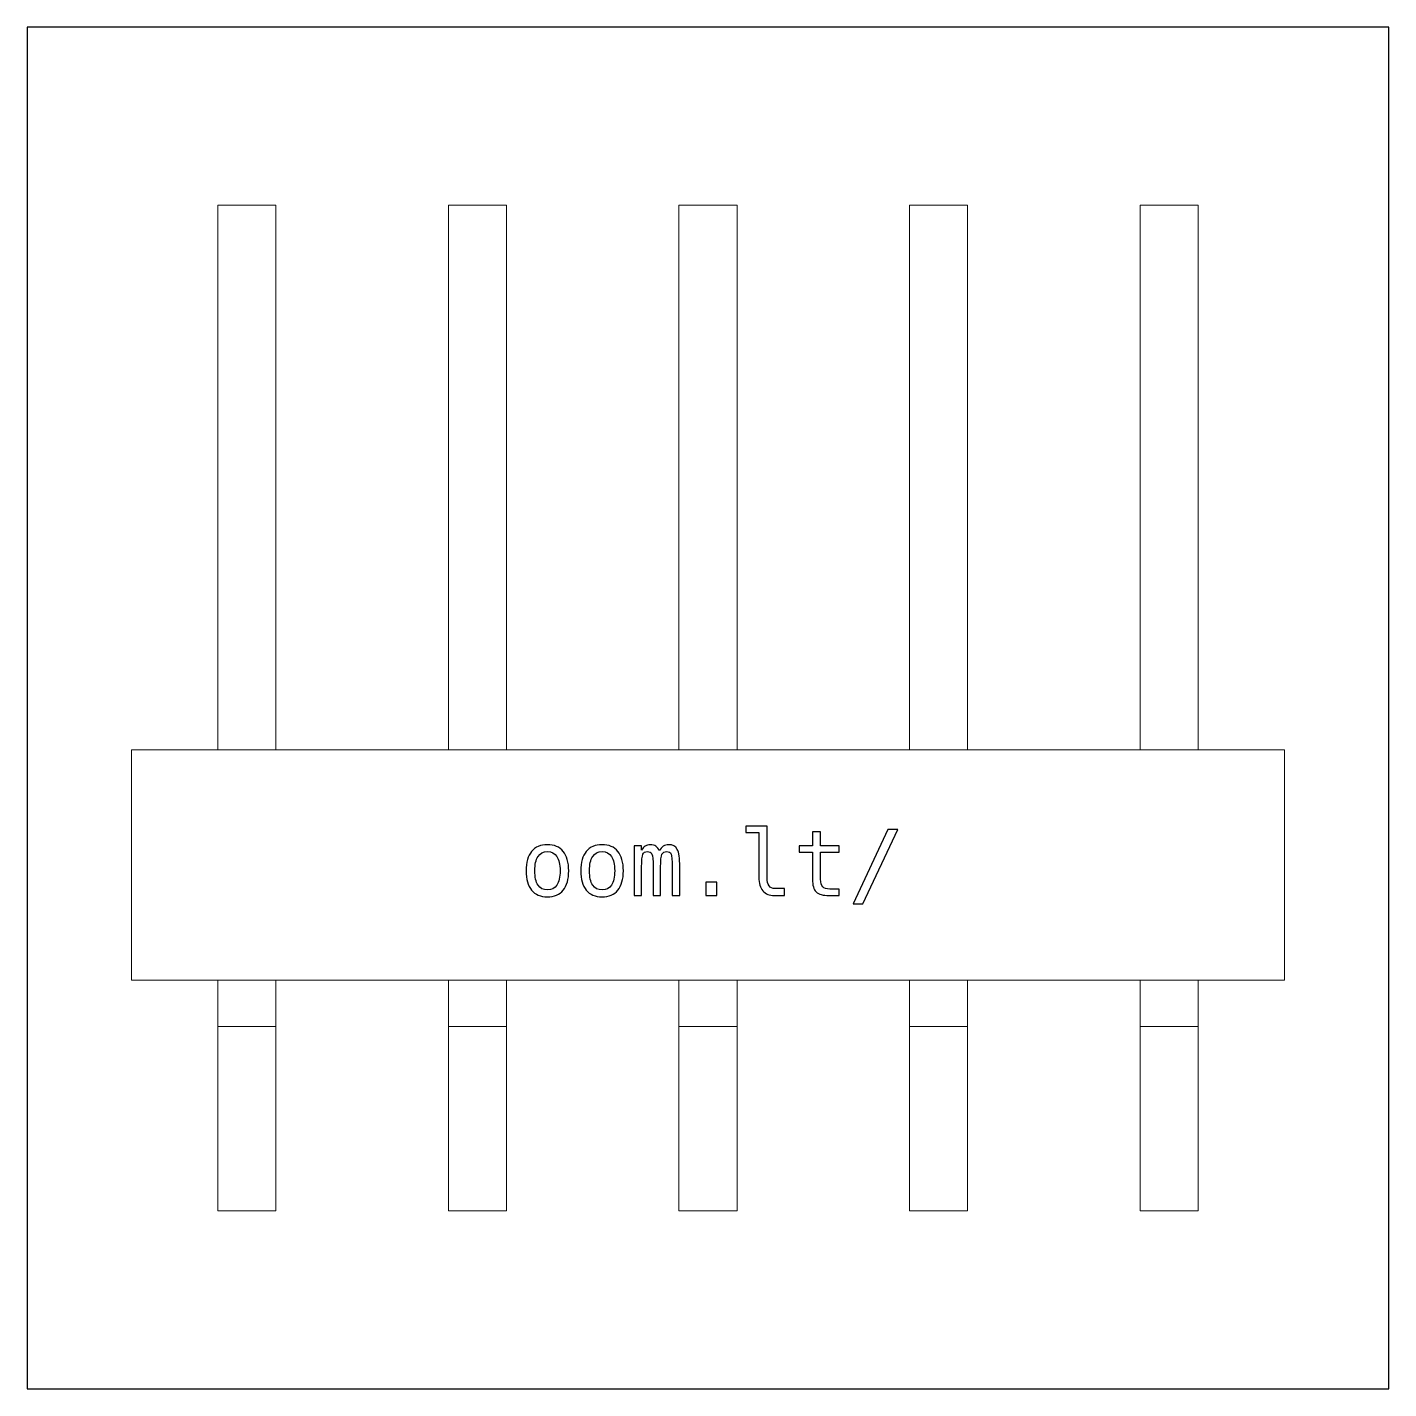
# Model space of a CAD drawing. Header units: centimetres. Extents: x -11.25 to -9.75, y -15.6 to -14.1.
import ezdxf

# ---------------------------------------------------------------- set-up
doc = ezdxf.new("R2010")
doc.units = ezdxf.units.CM
doc.header["$MEASUREMENT"] = 0
doc.layers.add('Layer 1', color=7, linetype='Continuous')

msp = doc.modelspace()

# ---------------------------------------------------------------- linework, layer by layer
at = {"layer": 'Layer 1', "color": 7}
msp.add_lwpolyline([(-11.25, -15.6), (-9.75, -15.6), (-9.75, -14.1), (-11.25, -14.1), (-11.25, -15.6)], close=True, dxfattribs=at)
at = {"layer": 'Layer 1', "color": 7, "lineweight": 20}
for points in [[(-11.04, -14.896), (-10.976, -14.896), (-10.976, -14.296), (-11.04, -14.296), (-11.04, -14.896)], [(-10.786, -14.896), (-10.722, -14.896), (-10.722, -14.296), (-10.786, -14.296), (-10.786, -14.896)], [(-10.532, -14.896), (-10.468, -14.896), (-10.468, -14.296), (-10.532, -14.296), (-10.532, -14.896)], [(-10.278, -14.896), (-10.214, -14.896), (-10.214, -14.296), (-10.278, -14.296), (-10.278, -14.896)], [(-10.024, -14.896), (-9.96, -14.896), (-9.96, -14.296), (-10.024, -14.296), (-10.024, -14.896)], [(-11.135, -15.15), (-9.865, -15.15), (-9.865, -14.896), (-11.135, -14.896), (-11.135, -15.15)], [(-11.04, -15.201), (-10.976, -15.201), (-10.976, -15.15), (-11.04, -15.15), (-11.04, -15.201)], [(-10.786, -15.201), (-10.722, -15.201), (-10.722, -15.15), (-10.786, -15.15), (-10.786, -15.201)], [(-10.532, -15.201), (-10.468, -15.201), (-10.468, -15.15), (-10.532, -15.15), (-10.532, -15.201)], [(-10.278, -15.201), (-10.214, -15.201), (-10.214, -15.15), (-10.278, -15.15), (-10.278, -15.201)], [(-10.024, -15.201), (-9.96, -15.201), (-9.96, -15.15), (-10.024, -15.15), (-10.024, -15.201)], [(-11.04, -15.404), (-10.976, -15.404), (-10.976, -15.201), (-11.04, -15.201), (-11.04, -15.404)], [(-10.786, -15.404), (-10.722, -15.404), (-10.722, -15.201), (-10.786, -15.201), (-10.786, -15.404)], [(-10.532, -15.404), (-10.468, -15.404), (-10.468, -15.201), (-10.532, -15.201), (-10.532, -15.404)], [(-10.278, -15.404), (-10.214, -15.404), (-10.214, -15.201), (-10.278, -15.201), (-10.278, -15.404)], [(-10.024, -15.404), (-9.96, -15.404), (-9.96, -15.201), (-10.024, -15.201), (-10.024, -15.404)]]:
    msp.add_lwpolyline(points, close=True, dxfattribs=at)
at = {"layer": 'Layer 1', "color": 250}
for points, knots in [([(-10.43495, -15.0368), (-10.43495, -15.04084), (-10.43421, -15.04387), (-10.43273, -15.04592), (-10.43273, -15.04592), (-10.43125, -15.04797), (-10.42906, -15.049), (-10.42616, -15.049), (-10.42616, -15.049), (-10.42616, -15.049), (-10.41566, -15.049), (-10.41566, -15.049), (-10.41566, -15.049), (-10.41566, -15.049), (-10.41566, -15.05662), (-10.41566, -15.05662), (-10.41566, -15.05662), (-10.41566, -15.05662), (-10.42703, -15.05662), (-10.42703, -15.05662), (-10.42703, -15.05662), (-10.43241, -15.05662), (-10.43656, -15.05489), (-10.43951, -15.05144), (-10.43951, -15.05144), (-10.44246, -15.04799), (-10.44393, -15.0431), (-10.44393, -15.0368), (-10.44393, -15.0368), (-10.44393, -15.0368), (-10.44393, -14.98713), (-10.44393, -14.98713), (-10.44393, -14.98713), (-10.44393, -14.98713), (-10.45833, -14.98713), (-10.45833, -14.98713), (-10.45833, -14.98713), (-10.45833, -14.98713), (-10.45833, -14.9801), (-10.45833, -14.9801), (-10.45833, -14.9801), (-10.45833, -14.9801), (-10.43495, -14.9801), (-10.43495, -14.9801), (-10.43495, -14.9801), (-10.43495, -14.9801), (-10.43495, -15.0368), (-10.43495, -15.0368)], [0, 0, 0, 0, 0.0833333, 0.0833333, 0.0833333, 0.0833333, 0.1666667, 0.1666667, 0.1666667, 0.1666667, 0.25, 0.25, 0.25, 0.25, 0.3333333, 0.3333333, 0.3333333, 0.3333333, 0.4166667, 0.4166667, 0.4166667, 0.4166667, 0.5, 0.5, 0.5, 0.5, 0.5833333, 0.5833333, 0.5833333, 0.5833333, 0.6666667, 0.6666667, 0.6666667, 0.6666667, 0.75, 0.75, 0.75, 0.75, 0.8333333, 0.8333333, 0.8333333, 0.8333333, 0.9166667, 0.9166667, 0.9166667, 0.9166667, 1, 1, 1, 1]), ([(-10.30183, -14.98371), (-10.30183, -14.98371), (-10.29104, -14.98371), (-10.29104, -14.98371), (-10.29104, -14.98371), (-10.29104, -14.98371), (-10.32943, -15.0659), (-10.32943, -15.0659), (-10.32943, -15.0659), (-10.32943, -15.0659), (-10.34021, -15.0659), (-10.34021, -15.0659), (-10.34021, -15.0659), (-10.34021, -15.0659), (-10.30183, -14.98371), (-10.30183, -14.98371)], [0, 0, 0, 0, 0.25, 0.25, 0.25, 0.25, 0.5, 0.5, 0.5, 0.5, 0.75, 0.75, 0.75, 0.75, 1, 1, 1, 1]), ([(-10.37595, -14.9864), (-10.37595, -14.9864), (-10.37595, -15.00193), (-10.37595, -15.00193), (-10.37595, -15.00193), (-10.37595, -15.00193), (-10.35553, -15.00193), (-10.35553, -15.00193), (-10.35553, -15.00193), (-10.35553, -15.00193), (-10.35553, -15.00892), (-10.35553, -15.00892), (-10.35553, -15.00892), (-10.35553, -15.00892), (-10.37595, -15.00892), (-10.37595, -15.00892), (-10.37595, -15.00892), (-10.37595, -15.00892), (-10.37595, -15.0386), (-10.37595, -15.0386), (-10.37595, -15.0386), (-10.37595, -15.04264), (-10.37519, -15.04545), (-10.37365, -15.04704), (-10.37365, -15.04704), (-10.37212, -15.04864), (-10.36945, -15.04944), (-10.36565, -15.04944), (-10.36565, -15.04944), (-10.36565, -15.04944), (-10.35553, -15.04944), (-10.35553, -15.04944), (-10.35553, -15.04944), (-10.35553, -15.04944), (-10.35553, -15.05662), (-10.35553, -15.05662), (-10.35553, -15.05662), (-10.35553, -15.05662), (-10.36652, -15.05662), (-10.36652, -15.05662), (-10.36652, -15.05662), (-10.37327, -15.05662), (-10.37802, -15.05527), (-10.38079, -15.05257), (-10.38079, -15.05257), (-10.38355, -15.04987), (-10.38494, -15.0452), (-10.38494, -15.0386), (-10.38494, -15.0386), (-10.38494, -15.0386), (-10.38494, -15.00892), (-10.38494, -15.00892), (-10.38494, -15.00892), (-10.38494, -15.00892), (-10.39954, -15.00892), (-10.39954, -15.00892), (-10.39954, -15.00892), (-10.39954, -15.00892), (-10.39954, -15.00193), (-10.39954, -15.00193), (-10.39954, -15.00193), (-10.39954, -15.00193), (-10.38494, -15.00193), (-10.38494, -15.00193), (-10.38494, -15.00193), (-10.38494, -15.00193), (-10.38494, -14.9864), (-10.38494, -14.9864), (-10.38494, -14.9864), (-10.38494, -14.9864), (-10.37595, -14.9864), (-10.37595, -14.9864)], [0, 0, 0, 0, 0.0555556, 0.0555556, 0.0555556, 0.0555556, 0.1111111, 0.1111111, 0.1111111, 0.1111111, 0.1666667, 0.1666667, 0.1666667, 0.1666667, 0.2222222, 0.2222222, 0.2222222, 0.2222222, 0.2777778, 0.2777778, 0.2777778, 0.2777778, 0.3333333, 0.3333333, 0.3333333, 0.3333333, 0.3888889, 0.3888889, 0.3888889, 0.3888889, 0.4444444, 0.4444444, 0.4444444, 0.4444444, 0.5, 0.5, 0.5, 0.5, 0.5555556, 0.5555556, 0.5555556, 0.5555556, 0.6111111, 0.6111111, 0.6111111, 0.6111111, 0.6666667, 0.6666667, 0.6666667, 0.6666667, 0.7222222, 0.7222222, 0.7222222, 0.7222222, 0.7777778, 0.7777778, 0.7777778, 0.7777778, 0.8333333, 0.8333333, 0.8333333, 0.8333333, 0.8888889, 0.8888889, 0.8888889, 0.8888889, 0.9444444, 0.9444444, 0.9444444, 0.9444444, 1, 1, 1, 1]), ([(-10.6769, -15.00061), (-10.66932, -15.00061), (-10.66352, -15.00306), (-10.6595, -15.00798), (-10.6595, -15.00798), (-10.65548, -15.0129), (-10.65347, -15.02002), (-10.65347, -15.02932), (-10.65347, -15.02932), (-10.65347, -15.03867), (-10.65547, -15.04579), (-10.65947, -15.05069), (-10.65947, -15.05069), (-10.66349, -15.05559), (-10.66929, -15.05804), (-10.6769, -15.05804), (-10.6769, -15.05804), (-10.6845, -15.05804), (-10.69029, -15.05559), (-10.69431, -15.05069), (-10.69431, -15.05069), (-10.69831, -15.04579), (-10.70031, -15.03867), (-10.70031, -15.02932), (-10.70031, -15.02932), (-10.70031, -15.02002), (-10.69831, -15.0129), (-10.69431, -15.00798), (-10.69431, -15.00798), (-10.69029, -15.00306), (-10.6845, -15.00061), (-10.6769, -15.00061)], [0, 0, 0, 0, 0.125, 0.125, 0.125, 0.125, 0.25, 0.25, 0.25, 0.25, 0.375, 0.375, 0.375, 0.375, 0.5, 0.5, 0.5, 0.5, 0.625, 0.625, 0.625, 0.625, 0.75, 0.75, 0.75, 0.75, 0.875, 0.875, 0.875, 0.875, 1, 1, 1, 1]), ([(-10.6769, -15.00823), (-10.68147, -15.00823), (-10.68492, -15.01), (-10.68727, -15.01355), (-10.68727, -15.01355), (-10.68962, -15.0171), (-10.69079, -15.02237), (-10.69079, -15.02932), (-10.69079, -15.02932), (-10.69079, -15.03625), (-10.68962, -15.0415), (-10.68727, -15.04507), (-10.68727, -15.04507), (-10.68492, -15.04864), (-10.68147, -15.05042), (-10.6769, -15.05042), (-10.6769, -15.05042), (-10.67232, -15.05042), (-10.66885, -15.04864), (-10.6665, -15.04507), (-10.6665, -15.04507), (-10.66415, -15.0415), (-10.66299, -15.03625), (-10.66299, -15.02932), (-10.66299, -15.02932), (-10.66299, -15.02237), (-10.66415, -15.0171), (-10.6665, -15.01355), (-10.6665, -15.01355), (-10.66885, -15.01), (-10.67232, -15.00823), (-10.6769, -15.00823)], [0, 0, 0, 0, 0.125, 0.125, 0.125, 0.125, 0.25, 0.25, 0.25, 0.25, 0.375, 0.375, 0.375, 0.375, 0.5, 0.5, 0.5, 0.5, 0.625, 0.625, 0.625, 0.625, 0.75, 0.75, 0.75, 0.75, 0.875, 0.875, 0.875, 0.875, 1, 1, 1, 1]), ([(-10.61669, -15.00061), (-10.60911, -15.00061), (-10.60331, -15.00306), (-10.59929, -15.00798), (-10.59929, -15.00798), (-10.59527, -15.0129), (-10.59326, -15.02002), (-10.59326, -15.02932), (-10.59326, -15.02932), (-10.59326, -15.03867), (-10.59526, -15.04579), (-10.59926, -15.05069), (-10.59926, -15.05069), (-10.60328, -15.05559), (-10.60908, -15.05804), (-10.61669, -15.05804), (-10.61669, -15.05804), (-10.62429, -15.05804), (-10.63008, -15.05559), (-10.6341, -15.05069), (-10.6341, -15.05069), (-10.6381, -15.04579), (-10.6401, -15.03867), (-10.6401, -15.02932), (-10.6401, -15.02932), (-10.6401, -15.02002), (-10.6381, -15.0129), (-10.6341, -15.00798), (-10.6341, -15.00798), (-10.63008, -15.00306), (-10.62429, -15.00061), (-10.61669, -15.00061)], [0, 0, 0, 0, 0.125, 0.125, 0.125, 0.125, 0.25, 0.25, 0.25, 0.25, 0.375, 0.375, 0.375, 0.375, 0.5, 0.5, 0.5, 0.5, 0.625, 0.625, 0.625, 0.625, 0.75, 0.75, 0.75, 0.75, 0.875, 0.875, 0.875, 0.875, 1, 1, 1, 1]), ([(-10.61669, -15.00823), (-10.62126, -15.00823), (-10.62471, -15.01), (-10.62706, -15.01355), (-10.62706, -15.01355), (-10.62941, -15.0171), (-10.63058, -15.02237), (-10.63058, -15.02932), (-10.63058, -15.02932), (-10.63058, -15.03625), (-10.62941, -15.0415), (-10.62706, -15.04507), (-10.62706, -15.04507), (-10.62471, -15.04864), (-10.62126, -15.05042), (-10.61669, -15.05042), (-10.61669, -15.05042), (-10.61211, -15.05042), (-10.60864, -15.04864), (-10.60629, -15.04507), (-10.60629, -15.04507), (-10.60394, -15.0415), (-10.60278, -15.03625), (-10.60278, -15.02932), (-10.60278, -15.02932), (-10.60278, -15.02237), (-10.60394, -15.0171), (-10.60629, -15.01355), (-10.60629, -15.01355), (-10.60864, -15.01), (-10.61211, -15.00823), (-10.61669, -15.00823)], [0, 0, 0, 0, 0.125, 0.125, 0.125, 0.125, 0.25, 0.25, 0.25, 0.25, 0.375, 0.375, 0.375, 0.375, 0.5, 0.5, 0.5, 0.5, 0.625, 0.625, 0.625, 0.625, 0.75, 0.75, 0.75, 0.75, 0.875, 0.875, 0.875, 0.875, 1, 1, 1, 1]), ([(-10.55357, -15.0075), (-10.55247, -15.00515), (-10.55105, -15.00341), (-10.54933, -15.0023), (-10.54933, -15.0023), (-10.54763, -15.00118), (-10.54557, -15.00061), (-10.54317, -15.00061), (-10.54317, -15.00061), (-10.53877, -15.00061), (-10.53566, -15.00231), (-10.53386, -15.00571), (-10.53386, -15.00571), (-10.53205, -15.00912), (-10.53115, -15.01552), (-10.53115, -15.02493), (-10.53115, -15.02493), (-10.53115, -15.02493), (-10.53115, -15.05662), (-10.53115, -15.05662), (-10.53115, -15.05662), (-10.53115, -15.05662), (-10.53935, -15.05662), (-10.53935, -15.05662), (-10.53935, -15.05662), (-10.53935, -15.05662), (-10.53935, -15.02532), (-10.53935, -15.02532), (-10.53935, -15.02532), (-10.53935, -15.0176), (-10.53978, -15.01282), (-10.54065, -15.01093), (-10.54065, -15.01093), (-10.5415, -15.00907), (-10.54308, -15.00813), (-10.54537, -15.00813), (-10.54537, -15.00813), (-10.54797, -15.00813), (-10.54975, -15.00913), (-10.55072, -15.01113), (-10.55072, -15.01113), (-10.55167, -15.01313), (-10.55215, -15.01787), (-10.55215, -15.02532), (-10.55215, -15.02532), (-10.55215, -15.02532), (-10.55215, -15.05662), (-10.55215, -15.05662), (-10.55215, -15.05662), (-10.55215, -15.05662), (-10.56035, -15.05662), (-10.56035, -15.05662), (-10.56035, -15.05662), (-10.56035, -15.05662), (-10.56035, -15.02532), (-10.56035, -15.02532), (-10.56035, -15.02532), (-10.56035, -15.0175), (-10.56082, -15.01268), (-10.56175, -15.01087), (-10.56175, -15.01087), (-10.56267, -15.00905), (-10.56433, -15.00813), (-10.56675, -15.00813), (-10.56675, -15.00813), (-10.56913, -15.00813), (-10.57079, -15.00913), (-10.5717, -15.01113), (-10.5717, -15.01113), (-10.57264, -15.01313), (-10.5731, -15.01787), (-10.5731, -15.02532), (-10.5731, -15.02532), (-10.5731, -15.02532), (-10.5731, -15.05662), (-10.5731, -15.05662), (-10.5731, -15.05662), (-10.5731, -15.05662), (-10.58125, -15.05662), (-10.58125, -15.05662), (-10.58125, -15.05662), (-10.58125, -15.05662), (-10.58125, -15.00193), (-10.58125, -15.00193), (-10.58125, -15.00193), (-10.58125, -15.00193), (-10.5731, -15.00193), (-10.5731, -15.00193), (-10.5731, -15.00193), (-10.5731, -15.00193), (-10.5731, -15.00661), (-10.5731, -15.00661), (-10.5731, -15.00661), (-10.57204, -15.00466), (-10.57069, -15.00318), (-10.56907, -15.00215), (-10.56907, -15.00215), (-10.56747, -15.00113), (-10.56563, -15.00061), (-10.56358, -15.00061), (-10.56358, -15.00061), (-10.5611, -15.00061), (-10.55905, -15.00118), (-10.5574, -15.00231), (-10.5574, -15.00231), (-10.55575, -15.00346), (-10.55448, -15.00518), (-10.55357, -15.0075)], [0, 0, 0, 0, 0.037037, 0.037037, 0.037037, 0.037037, 0.0740741, 0.0740741, 0.0740741, 0.0740741, 0.1111111, 0.1111111, 0.1111111, 0.1111111, 0.1481481, 0.1481481, 0.1481481, 0.1481481, 0.1851852, 0.1851852, 0.1851852, 0.1851852, 0.2222222, 0.2222222, 0.2222222, 0.2222222, 0.2592593, 0.2592593, 0.2592593, 0.2592593, 0.2962963, 0.2962963, 0.2962963, 0.2962963, 0.3333333, 0.3333333, 0.3333333, 0.3333333, 0.3703704, 0.3703704, 0.3703704, 0.3703704, 0.4074074, 0.4074074, 0.4074074, 0.4074074, 0.4444444, 0.4444444, 0.4444444, 0.4444444, 0.4814815, 0.4814815, 0.4814815, 0.4814815, 0.5185185, 0.5185185, 0.5185185, 0.5185185, 0.5555556, 0.5555556, 0.5555556, 0.5555556, 0.5925926, 0.5925926, 0.5925926, 0.5925926, 0.6296296, 0.6296296, 0.6296296, 0.6296296, 0.6666667, 0.6666667, 0.6666667, 0.6666667, 0.7037037, 0.7037037, 0.7037037, 0.7037037, 0.7407407, 0.7407407, 0.7407407, 0.7407407, 0.7777778, 0.7777778, 0.7777778, 0.7777778, 0.8148148, 0.8148148, 0.8148148, 0.8148148, 0.8518519, 0.8518519, 0.8518519, 0.8518519, 0.8888889, 0.8888889, 0.8888889, 0.8888889, 0.9259259, 0.9259259, 0.9259259, 0.9259259, 0.962963, 0.962963, 0.962963, 0.962963, 1, 1, 1, 1]), ([(-10.50247, -15.04172), (-10.50247, -15.04172), (-10.49017, -15.04172), (-10.49017, -15.04172), (-10.49017, -15.04172), (-10.49017, -15.04172), (-10.49017, -15.05662), (-10.49017, -15.05662), (-10.49017, -15.05662), (-10.49017, -15.05662), (-10.50247, -15.05662), (-10.50247, -15.05662), (-10.50247, -15.05662), (-10.50247, -15.05662), (-10.50247, -15.04172), (-10.50247, -15.04172)], [0, 0, 0, 0, 0.25, 0.25, 0.25, 0.25, 0.5, 0.5, 0.5, 0.5, 0.75, 0.75, 0.75, 0.75, 1, 1, 1, 1])]:
    msp.add_open_spline(points, degree=3, knots=knots, dxfattribs=at)

doc.saveas('drawing.dxf')
